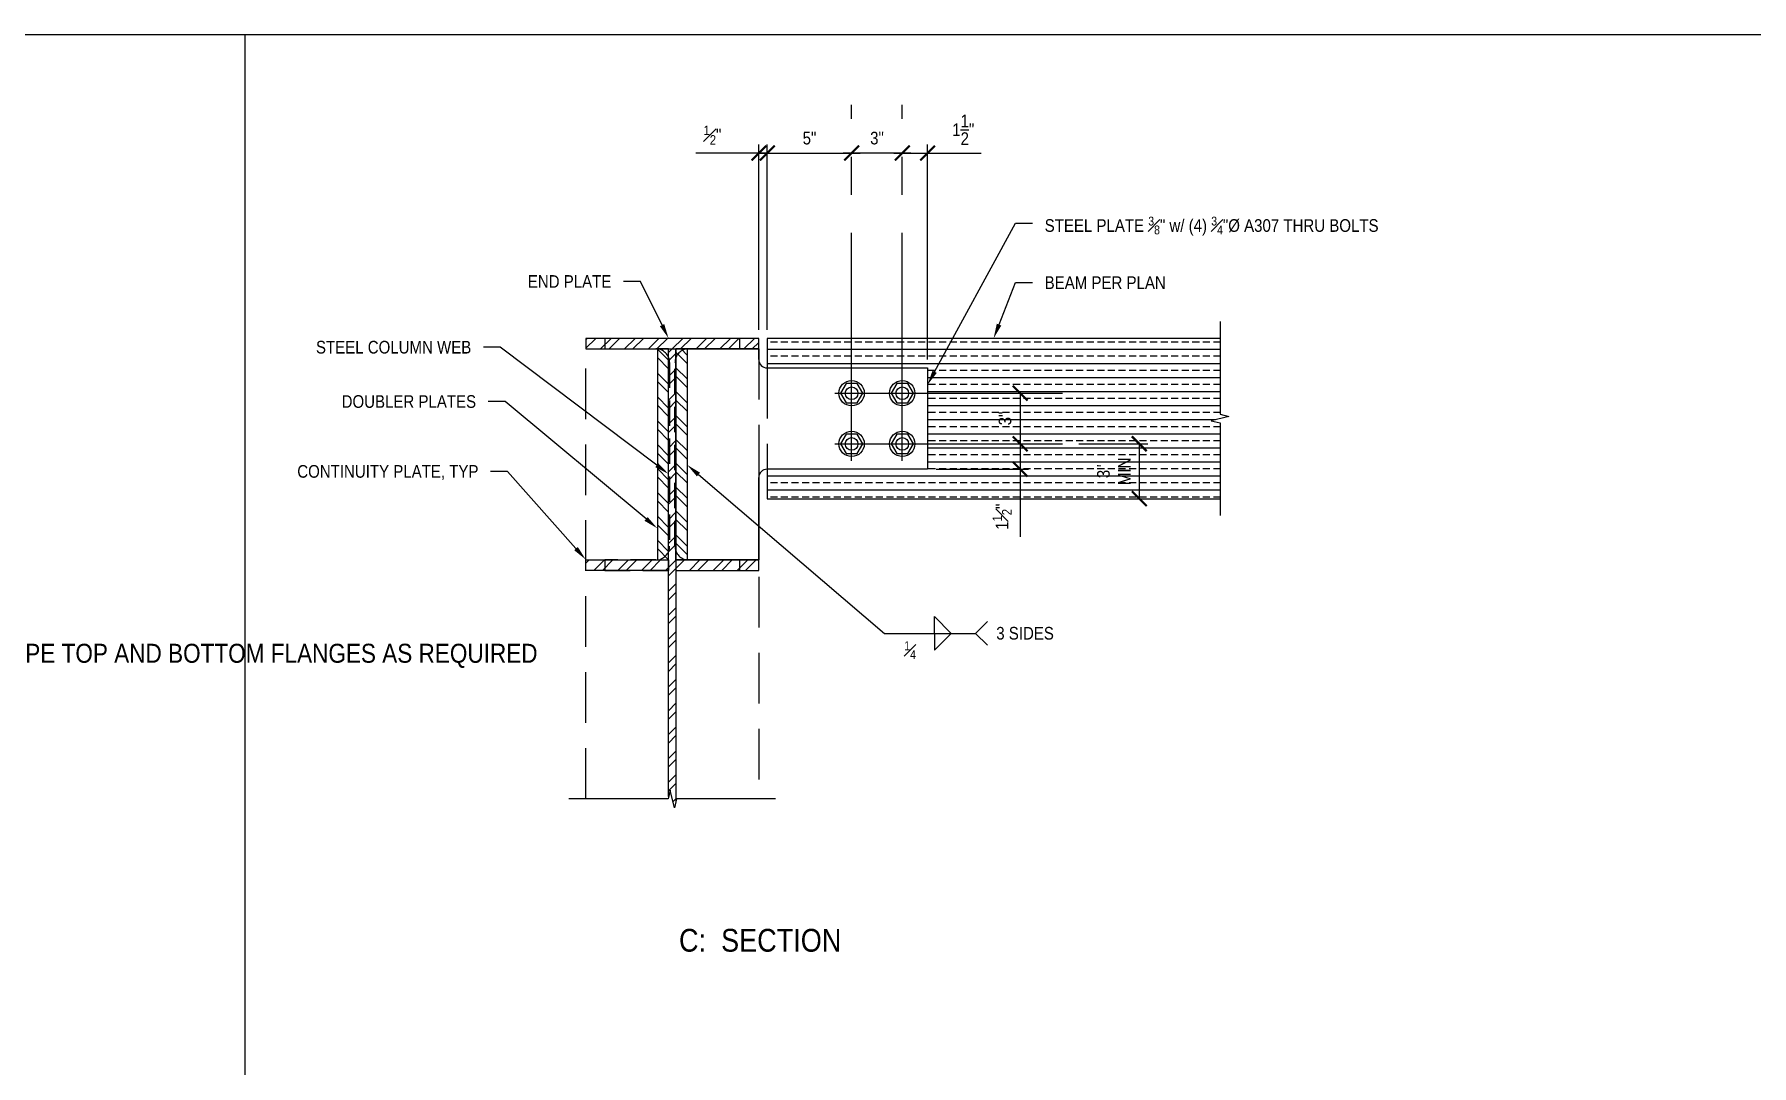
# Model space of a CAD drawing. Header units: inches. Extents: x -16404 to 14624, y -1591 to 16152.
# Drawn here: x -8062 to -7960.2, y 8074.9 to 8136 of the extents above; entities that cross this region are included whole.
import ezdxf
from ezdxf import colors
from ezdxf.entities.mleader import LeaderData, LeaderLine
from ezdxf.math import Vec2, Vec3

# ---------------------------------------------------------------- set-up
doc = ezdxf.new("R2010")
doc.units = ezdxf.units.IN
doc.header["$LTSCALE"] = 24
doc.header["$MEASUREMENT"] = 0
for name, pattern in [('CENTER2', [1.125, 0.75, -0.125, 0.125, -0.125]), ('HIDDEN2', [0.1875, 0.125, -0.0625]), ('HIDDEN4', [0.09375, 0.0625, -0.03125])]:
    doc.linetypes.add(name, pattern=pattern)
doc.layers.get('0').update_dxf_attribs({"linetype": 'CONTINUOUS'})
doc.layers.get('DefPoints').update_dxf_attribs({"color": 251, "linetype": 'CONTINUOUS'})
for name, color, linetype in [('S-ANNO-DIMS', 2, 'CONTINUOUS'), ('S-ANNO-NOTE', 4, 'CONTINUOUS'), ('S-BOLT', 2, 'CONTINUOUS'), ('S-BREAK', 2, 'CONTINUOUS'), ('S-GRID', 1, 'CENTER2'), ('S-STEEL', 4, 'CONTINUOUS'), ('S-WOOD', 3, 'CONTINUOUS')]:
    doc.layers.add(name, color=color, linetype=linetype)
doc.layers.add('S-ANNO-GRID-NONPLOT', color=251, linetype='CONTINUOUS', plot=False)
doc.layers.add('S-HATCH1', color=1, linetype='CONTINUOUS', transparency=0.5)
doc.styles.add('Arial', font='arial.ttf', dxfattribs={"width": 0.85})
doc.dimstyles.new('DIM-8$0', dxfattribs={"dimscale": 8, "dimtxt": 0.09375, "dimasz": 0.109375, "dimexe": 0.0625, "dimexo": 0.0625, "dimgap": 0.0625, "dimtad": 1, "dimdec": 4, "dimzin": 11, "dimdsep": 46, "dimlunit": 4, "dimtxsty": 'Arial', "dimblk1": 'ARCHTICK', "dimblk2": 'ARCHTICK', "dimsah": 1, "dimcen": 0.125, "dimdle": 0.0625, "dimclrd": 256, "dimclre": 256, "dimclrt": 4, "dimadec": 0, "dimazin": 0, "dimtfac": 1, "dimtdec": 4, "dimtmove": 0, "dimatfit": 3, "dimldrblk": 'ARCHTICK', "dimfxl": 1, "dimtolj": 1, "dimtzin": 11, "dimarcsym": 0})
pattern_1 = [(45, (-11200.2342, 5524.8807), (-0.70710678, 0.70710678), []), (45, (-11200.2342, 5525.3807), (-0.70710678, 0.70710678), [])]

# ---------------------------------------------------------------- blocks, each defined once
blk = doc.blocks.new('*U135')
blk.add_lwpolyline([(-0.33, 0.57), (-0.66, 0), (-0.33, -0.57), (0.33, -0.57), (0.66, 0), (0.33, 0.57)], close=True)
for radius in [0.75, 0.375]:
    blk.add_circle((0, 0), radius)
blk = doc.blocks.new('_ARCHTICK')
at = {"color": 0, "linetype": 'ByBlock', "const_width": 0.15}
blk.add_lwpolyline([(-0.5, -0.5), (0.5, 0.5)], dxfattribs=at)
blk = doc.blocks.new('*D2037')
at = {"layer": 'DefPoints', "color": 0, "transparency": 16777216}
for p in [(-8013.54, 8128.97), (-8013.54, 8128.97), (-8018.54, 8118)]:
    blk.add_point(p, dxfattribs=at)
at = {"layer": 'S-ANNO-DIMS', "lineweight": -2, "transparency": 16777216}
for p, q in [((-8018.54, 8118.5), (-8018.54, 8129.47)), ((-8019.04, 8128.97), (-8013.04, 8128.97))]:
    blk.add_line(p, q, dxfattribs=at)
at = {"layer": 'S-ANNO-DIMS', "lineweight": -2, "transparency": 16777216, "xscale": 0.875, "yscale": 0.875, "zscale": 0.875, "rotation": 180}
blk.add_blockref('_ARCHTICK', (-8018.54, 8128.97), dxfattribs=at)
at = {"layer": 'S-ANNO-DIMS', "lineweight": -2, "transparency": 16777216, "xscale": 0.875, "yscale": 0.875, "zscale": 0.875}
blk.add_blockref('_ARCHTICK', (-8013.54, 8128.97), dxfattribs=at)
at = {"layer": 'S-ANNO-DIMS', "color": 4, "transparency": 16777216, "insert": (-8016.04, 8129.85), "char_height": 0.75, "attachment_point": 5, "style": 'Arial'}
blk.add_mtext('\\A1;5"', dxfattribs=at)
blk = doc.blocks.new('*D2038')
at = {"layer": 'DefPoints', "color": 0, "transparency": 16777216}
for p in [(-8013.54, 8128.97), (-8013.54, 8128.97), (-8010.54, 8128.97)]:
    blk.add_point(p, dxfattribs=at)
at = {"layer": 'S-ANNO-DIMS', "lineweight": -2, "transparency": 16777216}
blk.add_line((-8010.04, 8128.97), (-8014.04, 8128.97), dxfattribs=at)
at = {"layer": 'S-ANNO-DIMS', "lineweight": -2, "transparency": 16777216, "xscale": 0.875, "yscale": 0.875, "zscale": 0.875, "rotation": 180}
blk.add_blockref('_ARCHTICK', (-8013.54, 8128.97), dxfattribs=at)
at = {"layer": 'S-ANNO-DIMS', "lineweight": -2, "transparency": 16777216, "xscale": 0.875, "yscale": 0.875, "zscale": 0.875}
blk.add_blockref('_ARCHTICK', (-8010.54, 8128.97), dxfattribs=at)
at = {"layer": 'S-ANNO-DIMS', "color": 4, "transparency": 16777216, "insert": (-8012.04, 8129.85), "char_height": 0.75, "attachment_point": 5, "style": 'Arial'}
blk.add_mtext('\\A1;3"', dxfattribs=at)
blk = doc.blocks.new('*D2039')
at = {"layer": 'DefPoints', "color": 0, "transparency": 16777216}
for p in [(-8010.54, 8128.97), (-8009.04, 8128.97), (-8009.04, 8116.25)]:
    blk.add_point(p, dxfattribs=at)
at = {"layer": 'S-ANNO-DIMS', "lineweight": -2, "transparency": 16777216}
for p, q in [((-8009.04, 8116.75), (-8009.04, 8129.47)), ((-8011.04, 8128.97), (-8009.04, 8128.97)), ((-8009.04, 8128.97), (-8005.86, 8128.97))]:
    blk.add_line(p, q, dxfattribs=at)
at = {"layer": 'S-ANNO-DIMS', "lineweight": -2, "transparency": 16777216, "xscale": 0.875, "yscale": 0.875, "zscale": 0.875, "rotation": 180}
blk.add_blockref('_ARCHTICK', (-8010.54, 8128.97), dxfattribs=at)
at = {"layer": 'S-ANNO-DIMS', "lineweight": -2, "transparency": 16777216, "xscale": 0.875, "yscale": 0.875, "zscale": 0.875}
blk.add_blockref('_ARCHTICK', (-8009.04, 8128.97), dxfattribs=at)
at = {"layer": 'S-ANNO-DIMS', "color": 4, "transparency": 16777216, "insert": (-8006.93, 8130.35), "char_height": 0.75, "attachment_point": 5, "style": 'Arial'}
blk.add_mtext('\\A1;1{\\H1x;\\S1/2;}"', dxfattribs=at)
blk = doc.blocks.new('*D1011')
at = {"layer": 'DefPoints', "color": 0, "transparency": 16777216}
for p in [(-8019.04, 8128.97), (-8019.04, 8118), (-8018.54, 8118)]:
    blk.add_point(p, dxfattribs=at)
at = {"layer": 'S-ANNO-DIMS', "lineweight": -2, "transparency": 16777216}
for p, q in [((-8019.04, 8118.5), (-8019.04, 8129.47)), ((-8018.54, 8118.5), (-8018.54, 8129.47)), ((-8019.04, 8128.97), (-8022.78, 8128.97)), ((-8018.54, 8128.97), (-8019.04, 8128.97)), ((-8018.54, 8128.97), (-8017.67, 8128.97))]:
    blk.add_line(p, q, dxfattribs=at)
at = {"layer": 'S-ANNO-DIMS', "lineweight": -2, "transparency": 16777216, "xscale": 0.875, "yscale": 0.875, "zscale": 0.875}
blk.add_blockref('_ARCHTICK', (-8019.04, 8128.97), dxfattribs=at)
at = {"layer": 'S-ANNO-DIMS', "lineweight": -2, "transparency": 16777216, "xscale": 0.875, "yscale": 0.875, "zscale": 0.875, "rotation": 180}
blk.add_blockref('_ARCHTICK', (-8018.54, 8128.97), dxfattribs=at)
at = {"layer": 'S-ANNO-DIMS', "color": 4, "transparency": 16777216, "insert": (-8021.79, 8130.03), "char_height": 0.75, "attachment_point": 5, "style": 'Arial'}
blk.add_mtext('\\A1;{\\H0.75x;\\S1#2;}"', dxfattribs=at)
blk = doc.blocks.new('*D1012')
at = {"layer": 'DefPoints', "color": 0, "transparency": 16777216}
for p in [(-8003.56, 8111.75), (-8003.56, 8111.75), (-8009.04, 8110.25)]:
    blk.add_point(p, dxfattribs=at)
at = {"layer": 'S-ANNO-DIMS', "lineweight": -2, "transparency": 16777216}
for p, q in [((-8003.56, 8111.75), (-8003.56, 8110.25)), ((-8008.54, 8110.25), (-8003.06, 8110.25)), ((-8003.56, 8110.25), (-8003.56, 8106.24))]:
    blk.add_line(p, q, dxfattribs=at)
at = {"layer": 'S-ANNO-DIMS', "lineweight": -2, "transparency": 16777216, "xscale": 0.875, "yscale": 0.875, "zscale": 0.875}
for p, rotation in [((-8003.56, 8111.75), 90), ((-8003.56, 8110.25), 270)]:
    blk.add_blockref('_ARCHTICK', p, dxfattribs=dict(at, rotation=rotation))
at = {"layer": 'S-ANNO-DIMS', "color": 4, "transparency": 16777216, "insert": (-8004.63, 8107.43), "char_height": 0.75, "attachment_point": 5, "rotation": 90, "style": 'Arial'}
blk.add_mtext('\\A1;1{\\H0.75x;\\S1#2;}"', dxfattribs=at)
blk = doc.blocks.new('*D1013')
at = {"layer": 'DefPoints', "color": 0, "transparency": 16777216}
for p in [(-8003.56, 8114.75), (-8003.56, 8111.75), (-8003.56, 8111.75)]:
    blk.add_point(p, dxfattribs=at)
at = {"layer": 'S-ANNO-DIMS', "lineweight": -2, "transparency": 16777216}
blk.add_line((-8003.56, 8114.75), (-8003.56, 8111.75), dxfattribs=at)
at = {"layer": 'S-ANNO-DIMS', "lineweight": -2, "transparency": 16777216, "xscale": 0.875, "yscale": 0.875, "zscale": 0.875}
for p, rotation in [((-8003.56, 8114.75), 90), ((-8003.56, 8111.75), 270)]:
    blk.add_blockref('_ARCHTICK', p, dxfattribs=dict(at, rotation=rotation))
at = {"layer": 'S-ANNO-DIMS', "color": 4, "transparency": 16777216, "insert": (-8004.45, 8113.25), "char_height": 0.75, "attachment_point": 5, "rotation": 90, "style": 'Arial'}
blk.add_mtext('\\A1;3"', dxfattribs=at)
blk = doc.blocks.new('*D1018')
at = {"layer": 'DefPoints', "color": 0, "transparency": 16777216}
for p in [(-8000.58, 8111.75), (-7996.5, 8108.5), (-7996.5, 8108.5)]:
    blk.add_point(p, dxfattribs=at)
at = {"layer": 'S-ANNO-DIMS', "lineweight": -2, "transparency": 16777216}
for p, q in [((-8000.08, 8111.75), (-7996, 8111.75)), ((-7996.5, 8111.75), (-7996.5, 8108.5))]:
    blk.add_line(p, q, dxfattribs=at)
at = {"layer": 'S-ANNO-DIMS', "lineweight": -2, "transparency": 16777216, "xscale": 0.875, "yscale": 0.875, "zscale": 0.875}
for p, rotation in [((-7996.5, 8111.75), 90), ((-7996.5, 8108.5), 270)]:
    blk.add_blockref('_ARCHTICK', p, dxfattribs=dict(at, rotation=rotation))
at = {"layer": 'S-ANNO-DIMS', "color": 4, "transparency": 16777216, "insert": (-7998, 8110.12), "char_height": 0.75, "attachment_point": 5, "rotation": 90, "style": 'Arial'}
blk.add_mtext('\\A1;3"\\PMIN', dxfattribs=at)
blk = doc.blocks.new('Se_24x36_DETAILS_GRID')
for p, q in [((0, 23), (7.7674, 23)), ((7.7674, 23), (15.5348, 23)), ((7.7674, 15.3333), (7.7674, 23))]:
    blk.add_line(p, q)

msp = doc.modelspace()

# ---------------------------------------------------------------- hatches: boundary and pattern name
at = {"layer": 'S-HATCH1'}
h = msp.add_hatch(dxfattribs=at)
h.set_pattern_fill('STEEL', color=256, scale=8, style=0)
h.set_pattern_definition(pattern_1)
h.paths.add_polyline_path([(-8019.04411, 8117.99641), (-8029.29411, 8117.99641), (-8029.29411, 8117.37141), (-8019.04411, 8117.37141)])
h = msp.add_hatch(dxfattribs=at)
h.set_pattern_fill('STEEL', color=256, scale=8, angle=90, style=0)
h.set_pattern_definition([(135, (-5559.844, 4929.4858), (-0.70710678, -0.70710678), []), (135, (-5560.344, 4929.4858), (-0.70710678, -0.70710678), [])])
h.paths.add_polyline_path([(-8025.05136, 8117.37141), (-8025.05051, 8104.87141), (-8024.38701, 8104.87141), (-8024.38786, 8117.37141)])
h.paths.add_polyline_path([(-8023.28685, 8117.37141), (-8023.286, 8104.87141), (-8023.94951, 8104.87141), (-8023.95036, 8117.37141)])
h = msp.add_hatch(dxfattribs=at)
h.set_pattern_fill('STEEL', color=256, scale=8, style=0)
h.set_pattern_definition(pattern_1)
h.paths.add_polyline_path([(-8023.95036, 8117.37141), (-8024.38786, 8117.37141), (-8024.38786, 8090.85623), (-8024.2953, 8091.23684), (-8024.04291, 8090.19904), (-8023.95036, 8090.57964)])
h = msp.add_hatch(dxfattribs=at)
h.set_pattern_fill('ANSI33', color=252, scale=3.333333, angle=135)
h.set_pattern_definition([(180, (-2984.39846, 8989.84744), (-6e-17, -0.83333333), []), (180, (-2984.8151, 8990.2641), (-6e-17, -0.83333333), [0.41666667, -0.20833333])])
h.paths.add_polyline_path([(-7991.71476, 8108.49641), (-7991.71476, 8112.99403), (-7992.23366, 8113.12022), (-7991.19585, 8113.3726), (-7991.71476, 8113.49879), (-7991.71476, 8117.99641), (-8018.54411, 8117.99641), (-8018.54411, 8116.24641), (-8009.04411, 8116.24641), (-8009.04411, 8110.24641), (-8018.54411, 8110.24641), (-8018.54411, 8108.49641)])
h.paths.add_polyline_path([(-7996.58916, 8108.99962), (-7996.58916, 8111.25451), (-7999.38623, 8111.25451), (-7999.38623, 8108.99962)], flags=24)
h = msp.add_hatch(dxfattribs=at)
h.set_pattern_fill('STEEL', color=256, scale=8, style=0)
h.set_pattern_definition(pattern_1)
h.paths.add_polyline_path([(-8029.29411, 8104.87141), (-8024.38786, 8104.87141), (-8024.38786, 8104.24641), (-8029.29411, 8104.24641)])
h = msp.add_hatch(dxfattribs=at)
h.set_pattern_fill('STEEL', color=256, scale=8, style=0)
h.set_pattern_definition(pattern_1)
h.paths.add_polyline_path([(-8019.04411, 8104.87141), (-8023.95036, 8104.87141), (-8023.95036, 8104.24641), (-8019.04411, 8104.24641)])

# ---------------------------------------------------------------- linework, layer by layer
at = {"layer": 'S-ANNO-NOTE', "color": 2, "linetype": 'HIDDEN2'}
msp.add_line((-8018.54411, 8116.24641), (-8018.54411, 8110.24641), dxfattribs=at)
at = {"layer": 'S-ANNO-NOTE'}
for points in [[(-8019.04411, 8117.99641), (-8029.29411, 8117.99641), (-8029.29411, 8117.37141), (-8019.04411, 8117.37141)], [(-8029.29411, 8104.87141), (-8024.38786, 8104.87141), (-8024.38786, 8104.24641), (-8029.29411, 8104.24641)], [(-8019.04411, 8104.87141), (-8023.95036, 8104.87141), (-8023.95036, 8104.24641), (-8019.04411, 8104.24641)]]:
    msp.add_lwpolyline(points, close=True, dxfattribs=at)
at = {"layer": 'S-ANNO-NOTE', "color": 2, "linetype": 'HIDDEN2'}
for points in [[(-8029.29411, 8090.71794), (-8029.29411, 8117.37141)], [(-8019.04411, 8117.37141), (-8019.04411, 8090.71794)]]:
    msp.add_lwpolyline(points, dxfattribs=at)
at = {"layer": 'S-ANNO-NOTE'}
for points in [[(-8024.38786, 8090.85623), (-8024.38786, 8117.37141)], [(-8023.95036, 8117.37141), (-8023.95036, 8090.57964)], [(-8008.63987, 8100.52499), (-8008.63987, 8101.52499), (-8007.63987, 8100.52499)], [(-8005.50109, 8099.81788), (-8006.20819, 8100.52499), (-8005.50109, 8101.2321)], [(-8008.63987, 8100.52499), (-8008.63987, 8099.52499), (-8007.63987, 8100.52499)]]:
    msp.add_lwpolyline(points, dxfattribs=at)
at = {"layer": 'S-BREAK'}
for points in [[(-7991.71476, 8118.99641), (-7991.71476, 8113.49879), (-7991.19585, 8113.3726), (-7992.23366, 8113.12022), (-7991.71476, 8112.99403), (-7991.71476, 8107.49641)], [(-8018.04411, 8090.71794), (-8023.91672, 8090.71794), (-8024.04291, 8090.19904), (-8024.2953, 8091.23684), (-8024.42149, 8090.71794), (-8030.29411, 8090.71794)]]:
    msp.add_lwpolyline(points, dxfattribs=at)
at = {"layer": 'S-GRID', "color": 1, "linetype": 'CENTER2', "ltscale": 0.75}
for p, q in [((-8013.54411, 8110.74641), (-8013.54411, 8131.82598)), ((-8010.54411, 8110.74641), (-8010.54411, 8131.82598)), ((-8014.54411, 8114.74641), (-8000.57859, 8114.74641)), ((-8014.54411, 8111.74641), (-8000.57859, 8111.74641))]:
    msp.add_line(p, q, dxfattribs=at)
at = {"layer": 'S-STEEL'}
msp.add_line((-8019.04411, 8109.74641), (-8019.04411, 8104.87141), dxfattribs=at)
at = {"layer": 'S-STEEL', "color": 1, "linetype": 'HIDDEN4'}
msp.add_lwpolyline([(-8020.16911, 8104.24641), (-8020.16911, 8104.87141), (-8023.20036, 8104.87141, -0.414213562), (-8024.01286, 8105.68391), (-8024.01286, 8116.55891, -0.414213562), (-8023.20036, 8117.37141), (-8020.16911, 8117.37141), (-8020.16911, 8117.99641), (-8028.16911, 8117.99641), (-8028.16911, 8117.37141), (-8025.13786, 8117.37141, -0.414213562), (-8024.32536, 8116.55891), (-8024.32536, 8105.68391, -0.414213562), (-8025.13786, 8104.87141), (-8028.16911, 8104.87141), (-8028.16911, 8104.24641)], format="xyb", close=True, dxfattribs=at)
at = {"layer": 'S-STEEL'}
for points in [[(-8025.05136, 8117.37141), (-8025.05051, 8104.87141), (-8024.38701, 8104.87141), (-8024.38786, 8117.37141)], [(-8023.28685, 8117.37141), (-8023.286, 8104.87141), (-8023.94951, 8104.87141), (-8023.95036, 8117.37141)]]:
    msp.add_lwpolyline(points, close=True, dxfattribs=at)
for points in [[(-8019.04411, 8116.74641), (-8019.04411, 8117.37141), (-8023.95036, 8117.37141), (-8023.95036, 8104.87141), (-8019.04411, 8104.87141), (-8019.04411, 8109.74641)], [(-8018.54411, 8116.24641), (-8009.04411, 8116.24641), (-8009.04411, 8110.24641), (-8018.54411, 8110.24641)]]:
    msp.add_lwpolyline(points, dxfattribs=at)
for centre, start, end in [((-8018.54411, 8116.74641), 180, 270), ((-8018.54411, 8109.74641), 90, 180)]:
    msp.add_arc(centre, 0.5, start, end, dxfattribs=at)
at = {"layer": 'S-WOOD'}
for points in [[(-7991.71476, 8117.99641), (-8018.54411, 8117.99641), (-8018.54411, 8116.24641)], [(-8018.54411, 8110.24641), (-8018.54411, 8108.49641), (-7991.71476, 8108.49641)]]:
    msp.add_lwpolyline(points, dxfattribs=at)

# ---------------------------------------------------------------- block references
at = {"layer": 'S-ANNO-GRID-NONPLOT', "xscale": 12, "yscale": 12, "zscale": 12}
msp.add_blockref('Se_24x36_DETAILS_GRID', (-8142.69501, 7860), dxfattribs=at)
at = {"layer": 'S-BOLT', "color": 2}
for p in [(-8013.54411, 8114.74641), (-8010.54411, 8114.74641), (-8013.54411, 8111.74641), (-8010.54411, 8111.74641)]:
    msp.add_blockref('*U135', p, dxfattribs=at)

# ---------------------------------------------------------------- texts
at = {"layer": 'S-ANNO-NOTE', "char_height": 0.75, "style": 'Arial'}
for s, insert, width, attachment_point in [('3 SIDES', (-8004.97325, 8100.52499), 8.4425806, 4), ('\\A1;{\\H0.7x;\\S1#4;}', (-8010.42704, 8100.05199), 1.3935525, 1)]:
    msp.add_mtext(s, dxfattribs=dict(at, insert=insert, width=width, attachment_point=attachment_point))
at = {"layer": 'S-ANNO-NOTE', "color": 6, "insert": (-8018.96239, 8081.6511), "char_height": 1.35, "width": 20.7200435, "attachment_point": 8, "style": 'Arial'}
msp.add_mtext('C:  SECTION', dxfattribs=at)

# ---------------------------------------------------------------- dimensions: what is measured, and where the dimension line sits
at = {"layer": 'S-ANNO-DIMS'}
dim = msp.add_linear_dim(base=(-8019.04411, 8128.97006), p1=(-8018.54411, 8117.99641), p2=(-8019.04411, 8117.99641), dimstyle='DIM-8$0', override={"dimblk": 'ARCHTICK', "dimsah": 0, "dimdle": 0, "dimtfac": 0.75, "dimfrac": 1, "dimtzin": 0}, dxfattribs=at)
dim.commit()
dim.dimension.update_dxf_attribs({"geometry": '*D1011', "text_midpoint": (-8021.78743, 8130.03486)})
for base, p1, p2, picture, middle in [((-8013.54411, 8128.97006), (-8018.54411, 8117.99641), (-8013.54411, 8128.97006), '*D2037', (-8016.04411, 8128.97006)), ((-8009.04411, 8128.97006), (-8010.54411, 8128.97006), (-8009.04411, 8116.24641), '*D2039', (-8006.93027, 8128.97006))]:
    dim = msp.add_linear_dim(base=base, p1=p1, p2=p2, dimstyle='DIM-8$0', dxfattribs=at)
    dim.commit()
    dim.dimension.update_dxf_attribs({"geometry": picture, "text_midpoint": middle, "dimtype": 160})
dim = msp.add_linear_dim(base=(-8013.54411, 8128.97006), p1=(-8010.54411, 8128.97006), p2=(-8013.54411, 8128.97006), angle=180, dimstyle='DIM-8$0', dxfattribs=at)
dim.commit()
dim.dimension.update_dxf_attribs({"geometry": '*D2038', "text_midpoint": (-8012.04411, 8128.97006), "dimtype": 160})
dim = msp.add_linear_dim(base=(-8003.56321, 8111.74641), p1=(-8003.56321, 8114.74641), p2=(-8003.56321, 8111.74641), angle=90, dimstyle='DIM-8$0', override={"dimblk": 'ARCHTICK', "dimsah": 0, "dimdle": 0, "dimtfac": 0.75, "dimfrac": 1, "dimtzin": 0}, dxfattribs=at)
dim.commit()
dim.dimension.update_dxf_attribs({"geometry": '*D1013', "text_midpoint": (-8004.4464, 8113.24641)})
dim = msp.add_linear_dim(base=(-8003.56321, 8111.74641), p1=(-8009.04411, 8110.24641), p2=(-8003.56321, 8111.74641), angle=90, dimstyle='DIM-8$0', override={"dimblk": 'ARCHTICK', "dimsah": 0, "dimdle": 0, "dimtfac": 0.75, "dimfrac": 1, "dimtzin": 0}, dxfattribs=at)
dim.commit()
dim.dimension.update_dxf_attribs({"geometry": '*D1012', "text_midpoint": (-8003.56321, 8107.4288), "dimtype": 160})
dim = msp.add_linear_dim(base=(-7996.49869, 8108.49641), p1=(-8000.57859, 8111.74641), p2=(-7996.49869, 8108.49641), angle=90, text='3"\\PMIN', dimstyle='DIM-8$0', override={"dimblk": 'ARCHTICK', "dimsah": 0, "dimdle": 0, "dimtfac": 0.75, "dimfrac": 1, "dimtzin": 0}, dxfattribs=at)
dim.commit()
dim.dimension.update_dxf_attribs({"geometry": '*D1018', "text_midpoint": (-7998.00023, 8110.12141)})

# ---------------------------------------------------------------- leaders
at = {"layer": 'S-ANNO-NOTE'}
ml = msp.add_multileader_mtext('Standard', dxfattribs=at)
ml.set_content('\\A1;STEEL PLATE {\\H0.7x;\\S3#8;\\H1.4286x;" w/ (4) \\H0.7x;\\S3#4;\\H1.4286x;"%%C A307 THRU BOLTS}', color=4, style='Arial')
ml.set_leader_properties(color=2)
ml.build(insert=Vec2(0, 0))
ml.multileader.update_dxf_attribs({"dogleg_length": 0.36, "arrow_head_size": 0.875, "scale": 8})
ctx = ml.context
ctx.base_point, ctx.scale, ctx.char_height, ctx.arrow_head_size, ctx.landing_gap_size, ctx.plane_origin = Vec3(-8002.82422, 8124.81416), 8, 0.75, 0.875, 0.72, Vec3(-8047.53101, 7823.47758)
notes = []
notes.append((ctx, [(0, (1, 1, 0), (-8003.82422, 8124.81416), (1, 0), 1, [(0, [(-8009.04411, 8115.24641)], 0, [])])]))
ctx.mtext.insert, ctx.mtext.width, ctx.mtext.flow_direction = Vec3(-8002.10422, 8125.20425), 9.9916861, 5
ml = msp.add_multileader_mtext('Standard', dxfattribs=at)
ml.set_content('\\A1;{\\C4;END PLATE}', color=4, style='Arial')
ml.set_leader_properties(color=2)
ml.build(insert=Vec2(0, 0))
ml.multileader.update_dxf_attribs({"dogleg_length": 0.36, "arrow_head_size": 0.875, "scale": 8})
ctx = ml.context
ctx.base_point, ctx.scale, ctx.char_height, ctx.arrow_head_size, ctx.landing_gap_size, ctx.plane_origin = Vec3(-8033.33219, 8121.36373), 8, 0.75, 0.875, 0.72, Vec3(-7988.52541, 8402.12969)
ctx.text_align_type = 2
notes.append((ctx, [(0, (1, 1, 0), (-8026.06137, 8121.36373), (-1, 0), 1, [(0, [(-8024.38786, 8117.99641)], 0, [])])]))
ctx.mtext.insert, ctx.mtext.width, ctx.mtext.alignment, ctx.mtext.flow_direction = Vec3(-8027.78137, 8121.73899), 10.0328444, 3, 5
ml = msp.add_multileader_mtext('Standard', dxfattribs=at)
ml.set_content('\\A1;{\\C4;BEAM PER PLAN}', color=4, style='Arial')
ml.set_leader_properties(color=2)
ml.build(insert=Vec2(0, 0))
ml.multileader.update_dxf_attribs({"dogleg_length": 0.36, "arrow_head_size": 0.875, "scale": 8})
ctx = ml.context
ctx.base_point, ctx.scale, ctx.char_height, ctx.arrow_head_size, ctx.landing_gap_size, ctx.plane_origin = Vec3(-8002.8238, 8121.29502), 8, 0.75, 0.875, 0.72, Vec3(-8047.53059, 7819.95844)
notes.append((ctx, [(0, (1, 1, 0), (-8003.8238, 8121.29502), (1, 0), 1, [(0, [(-8005.12943, 8117.99641)], 0, [])])]))
ctx.mtext.insert, ctx.mtext.width, ctx.mtext.flow_direction = Vec3(-8002.1038, 8121.67028), 16.2213727, 5
ml = msp.add_multileader_mtext('Standard', dxfattribs=at)
ml.set_content('\\A1;{\\C4;STEEL COLUMN WEB}', color=4, style='Arial')
ml.set_leader_properties(color=2)
ml.build(insert=Vec2(0, 0))
ml.multileader.update_dxf_attribs({"dogleg_length": 0.36, "arrow_head_size": 0.875, "scale": 8})
ctx = ml.context
ctx.base_point, ctx.scale, ctx.char_height, ctx.arrow_head_size, ctx.landing_gap_size, ctx.plane_origin = Vec3(-8045.91612, 8117.46644), 8, 0.75, 0.875, 0.72, Vec3(-7988.52541, 8389.94918)
ctx.text_align_type = 2
notes.append((ctx, [(0, (1, 1, 0), (-8034.35935, 8117.46644), (-1, 0), 1, [(0, [(-8024.38786, 8109.9584)], 0, [])])]))
ctx.mtext.insert, ctx.mtext.width, ctx.mtext.alignment, ctx.mtext.flow_direction = Vec3(-8036.07935, 8117.84784), 10.0328444, 3, 5
ml = msp.add_multileader_mtext('Standard', dxfattribs=at)
ml.set_content('\\A1;{\\C4;DOUBLER PLATES}', color=4, style='Arial')
ml.set_leader_properties(color=2)
ml.build(insert=Vec2(0, 0))
ml.multileader.update_dxf_attribs({"dogleg_length": 0.36, "arrow_head_size": 0.875, "scale": 8})
ctx = ml.context
ctx.base_point, ctx.scale, ctx.char_height, ctx.arrow_head_size, ctx.landing_gap_size, ctx.plane_origin = Vec3(-8044.36791, 8114.24944), 8, 0.75, 0.875, 0.72, Vec3(-7988.52541, 8386.73217)
ctx.text_align_type = 2
notes.append((ctx, [(0, (1, 1, 0), (-8034.07483, 8114.24944), (-1, 0), 1, [(0, [(-8025.05064, 8106.74135)], 0, [])])]))
ctx.mtext.insert, ctx.mtext.width, ctx.mtext.alignment, ctx.mtext.flow_direction = Vec3(-8035.79483, 8114.63083), 10.0328444, 3, 5
ml = msp.add_multileader_mtext('Standard', dxfattribs=at)
ml.set_content('\\A1;CONTINUITY PLATE, TYP', color=4, style='Arial')
ml.set_leader_properties(color=2)
ml.build(insert=Vec2(0, 0))
ml.multileader.update_dxf_attribs({"dogleg_length": 0.36, "arrow_head_size": 0.875, "scale": 8})
ctx = ml.context
ctx.base_point, ctx.scale, ctx.char_height, ctx.arrow_head_size, ctx.landing_gap_size, ctx.plane_origin = Vec3(-8045.00903, 8110.1161), 8, 0.75, 0.875, 0.72, Vec3(-7988.52541, 8384.88206)
ctx.text_align_type = 2
notes.append((ctx, [(0, (1, 1, 0), (-8033.93408, 8110.1161), (-1, 0), 1, [(0, [(-8029.29411, 8104.89128)], 0, [])])]))
ctx.mtext.insert, ctx.mtext.width, ctx.mtext.alignment, ctx.mtext.flow_direction = Vec3(-8035.65408, 8110.4911), 8.6868059, 3, 5
ml = msp.add_multileader_mtext('Standard', dxfattribs=at)
ml.set_content('', color=4, style='Arial')
ml.set_leader_properties(color=2)
ml.build(insert=Vec2(0, 0))
ml.multileader.update_dxf_attribs({"dogleg_length": 1.21451, "arrow_head_size": 0.875, "scale": 8})
ctx = ml.context
ctx.base_point, ctx.scale, ctx.char_height, ctx.arrow_head_size, ctx.landing_gap_size, ctx.plane_origin = Vec3(-8006.20819, 8100.52499), 8, 0.75, 0.875, 0.72, Vec3(-8018.63381, 8093.49439)
notes.append((ctx, [(0, (1, 1, 0), (-8011.60321, 8100.52499), (1, 0), 5.39502, [(0, [(-8023.28638, 8110.50109)], 0, [])])]))
ctx.mtext.insert, ctx.mtext.flow_direction = Vec3(-8005.48819, 8100.89999), 5
ml = msp.add_multileader_mtext('Standard', dxfattribs=at)
ml.set_content('\\A1;{\\H0.7x;\\S7#8;}"%%C ERECTION BOLT', color=4, style='Arial')
ml.set_leader_properties(color=2)
ml.build(insert=Vec2(0, 0))
ml.multileader.update_dxf_attribs({"dogleg_length": 0.36, "arrow_head_size": 1.3125, "scale": 12})
ctx = ml.context
ctx.base_point, ctx.scale, ctx.char_height, ctx.arrow_head_size, ctx.landing_gap_size, ctx.plane_origin = Vec3(-8081.32838, 8104.75959), 12, 1.125, 1.3125, 1.08, Vec3(-8135.44682, 8343.11)
notes.append((ctx, [(0, (1, 1, 0), (-8082.82838, 8104.75959), (1, 0), 1.5, [(0, [(-8096.49139, 8087.1767)], 0, [])])]))
ctx.mtext.insert, ctx.mtext.width, ctx.mtext.defined_height, ctx.mtext.flow_direction = Vec3(-8080.24838, 8105.34473), 17.75, 3.69153, 5
ml = msp.add_multileader_mtext('Standard', dxfattribs=at)
ml.set_content('STEEL BEAM PER PLAN COPE TOP AND BOTTOM FLANGES AS REQUIRED', color=4, style='Arial')
ml.set_leader_properties(color=2)
ml.build(insert=Vec2(0, 0))
ml.multileader.update_dxf_attribs({"dogleg_length": 0.36, "arrow_head_size": 1.3125, "scale": 12})
ctx = ml.context
ctx.base_point, ctx.scale, ctx.char_height, ctx.arrow_head_size, ctx.landing_gap_size, ctx.plane_origin = Vec3(-8081.32838, 8099.30104), 12, 1.125, 1.3125, 1.08, Vec3(-8135.44682, 8373.90823)
notes.append((ctx, [(0, (1, 1, 0), (-8082.82838, 8099.30104), (1, 0), 1.5, [(0, [(-8091.20526, 8089.67328)], 0, [])])]))
ctx.mtext.insert, ctx.mtext.width, ctx.mtext.defined_height, ctx.mtext.flow_direction = Vec3(-8080.24838, 8099.90728), 17.75, 3.69153, 5
ml = msp.add_multileader_mtext('Standard', dxfattribs=at)
ml.set_content('\\A1;{\\H0.7x;\\S3#8;}" CONNECTION PLATE', color=4, style='Arial')
ml.set_leader_properties(color=2)
ml.build(insert=Vec2(0, 0))
ml.multileader.update_dxf_attribs({"dogleg_length": 0.36, "arrow_head_size": 1.3125, "scale": 12})
ctx = ml.context
ctx.base_point, ctx.scale, ctx.char_height, ctx.arrow_head_size, ctx.landing_gap_size, ctx.plane_origin = Vec3(-8086.55831, 8077.01068), 12, 1.125, 1.3125, 1.08, Vec3(-8135.44682, 8346.58581)
notes.append((ctx, [(0, (1, 1, 0), (-8088.05831, 8077.01068), (1, 0), 1.5, [(0, [(-8095.27828, 8087.32829)], 0, [])])]))
ctx.mtext.insert, ctx.mtext.width, ctx.mtext.defined_height, ctx.mtext.flow_direction = Vec3(-8085.47831, 8077.58277), 17.75, 3.69153, 5
for ctx, leaders in notes:
    for number, flags, end, landing, length, lines in leaders:
        leader = LeaderData()
        leader.index, (leader.has_last_leader_line, leader.has_dogleg_vector, leader.attachment_direction) = number, flags
        leader.last_leader_point, leader.dogleg_vector, leader.dogleg_length = Vec3(end), Vec3(landing), length
        for number, points, colour, breaks in lines:
            line = LeaderLine()
            line.index, line.vertices, line.color, line.breaks = number, Vec3.list(points), colors.encode_raw_color(colour), breaks
            leader.lines.append(line)
        ctx.leaders.append(leader)

doc.saveas('drawing.dxf')
